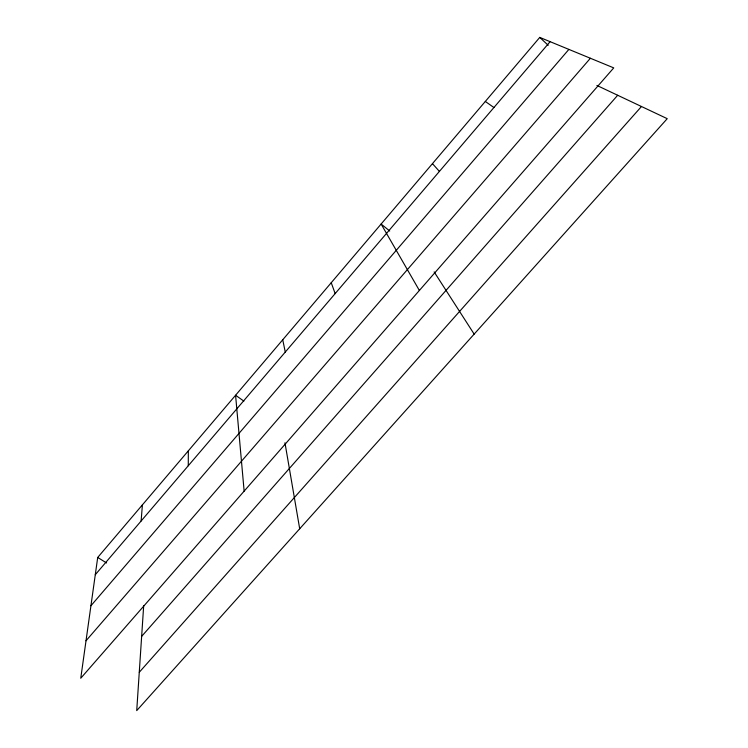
<?xml version="1.0" encoding="UTF-8"?>
<svg xmlns="http://www.w3.org/2000/svg" width="748" height="748" viewBox="0 0 748 748"><rect width="100%" height="100%" fill="white"/><g stroke="black" fill="none" stroke-linecap="round" stroke-linejoin="round"><path stroke-width="1.12" d="M188.272 465.752L188.337 450.829M143.681 605.702L136.725 710.6L667.244 118.68L596.885 85.44M141.12 521.01L142.401 504.872M97.708 557.456L80.756 678.24L613.743 67.881L539.757 37.4L97.708 557.456L106.562 562.964M95.277 574.735L550.117 41.664M90.929 605.74L568.882 49.405M86.011 640.774L590.387 58.26M141.643 636.38L617.689 95.267M139.268 672.274L641.475 106.506M485.312 101.448L493.923 107.525M243.876 401.124L235.583 395.243L244.138 491.146M389.727 231.01L381.115 224.035L419.376 290.467M539.757 37.4L548.219 45.31M432.456 163.634L439.413 171.414M434.139 271.898L474.157 334.113M331.233 282.716L335.16 293.599M282.735 339.77L285.269 352.065M284.96 442.797L299.696 528.771"/></g></svg>
